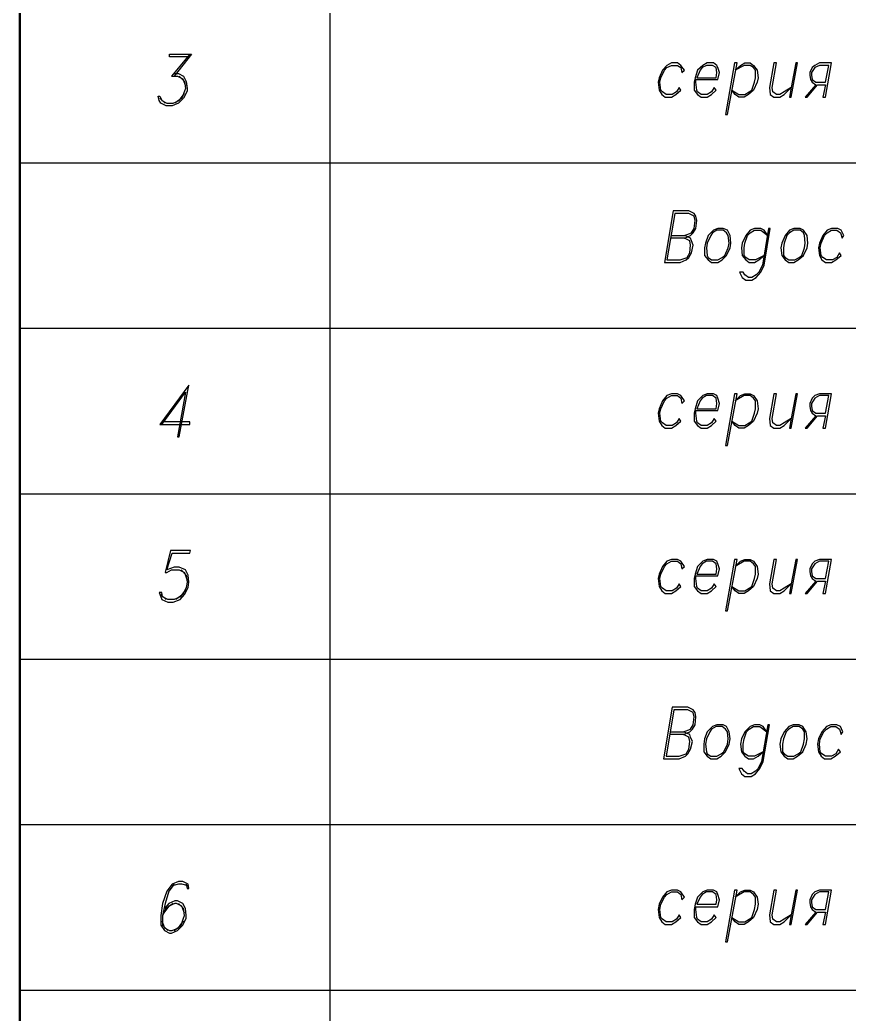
# Model space of a CAD drawing. Header units: millimetres. Extents: x 4241 to 6572, y 870 to 1291.
# Drawn here: x 5693.63 to 5733.72, y 1080.36 to 1128.44 of the extents above; entities that cross this region are included whole.
import ezdxf

# ---------------------------------------------------------------- set-up
doc = ezdxf.new("R2010")
doc.units = ezdxf.units.MM
doc.layers.add('PDF _0', color=7, linetype='Continuous')

msp = doc.modelspace()

# ---------------------------------------------------------------- linework, layer by layer
at = {"layer": 'PDF _0', "lineweight": 50}
msp.add_lwpolyline([(5883.6259, 977.5531), (5693.6273, 977.5531), (5693.6273, 1176.5266), (5883.6259, 1176.5266)], close=True, dxfattribs=at)
at = {"layer": 'PDF _0', "lineweight": 30}
for points in [[(5708.6139, 1176.5266), (5708.6139, 977.5531)], [(5693.6273, 1121.5337), (5883.6259, 1121.5337)], [(5693.6273, 1113.5324), (5883.6259, 1113.5324)], [(5693.6273, 1105.5312), (5883.6259, 1105.5312)], [(5693.6273, 1097.5299), (5883.6259, 1097.5299)], [(5693.6273, 1089.5286), (5883.6259, 1089.5286)], [(5693.6273, 1081.5273), (5883.6259, 1081.5273)]]:
    msp.add_lwpolyline(points, dxfattribs=at)
at = {"layer": 'PDF _0', "lineweight": 25}
for points in [[(5701.798, 1126.6562), (5700.8666, 1126.6562), (5700.8666, 1126.7832), (5701.925, 1126.7832), (5701.0783, 1125.7249)], [(5701.8403, 1126.7832), (5700.9513, 1125.7249), (5701.2476, 1125.7249), (5701.5016, 1125.5979), (5701.6286, 1125.2592)], [(5701.0783, 1125.8519), (5701.2899, 1125.8519), (5701.544, 1125.7249), (5701.671, 1125.4709), (5701.7133, 1125.1322), (5701.7133, 1125.0052), (5701.544, 1124.6665), (5701.2899, 1124.4125), (5700.9936, 1124.2855), (5700.6973, 1124.2855), (5700.4432, 1124.4125), (5700.3586, 1124.5395), (5700.3162, 1124.7512), (5700.4009, 1124.7512), (5700.4856, 1124.5395), (5700.7396, 1124.4125), (5701.0359, 1124.4125), (5701.3323, 1124.5395), (5701.5863, 1124.8782)], [(5701.3323, 1125.7249), (5701.5863, 1125.4709), (5701.6286, 1125.1322), (5701.5863, 1125.0052), (5701.4593, 1124.6665), (5701.1206, 1124.4125)], [(5700.6549, 1124.4125), (5700.4009, 1124.6665)], [(5725.7595, 1117.8929), (5726.0558, 1118.0199), (5726.1828, 1118.1469), (5726.3098, 1118.3586), (5726.3521, 1118.7396), (5726.3098, 1118.9513), (5726.2251, 1119.0783), (5725.9711, 1119.2053), (5725.2091, 1119.2053), (5724.7858, 1116.7076), (5725.5478, 1116.7076), (5725.8441, 1116.8346), (5725.9711, 1116.9616), (5726.0981, 1117.1732), (5726.1828, 1117.5543), (5726.0981, 1117.7659), (5726.0558, 1117.8929), (5725.7595, 1118.0199)], [(5725.1244, 1118.0199), (5725.7595, 1118.0199), (5726.0981, 1118.1469), (5726.2251, 1118.3586), (5726.2675, 1118.7396), (5726.2251, 1118.9513), (5725.9711, 1119.0783), (5725.2938, 1119.0783), (5724.9128, 1116.8346), (5725.5478, 1116.8346), (5725.8865, 1116.9616), (5726.0135, 1117.1732), (5726.0558, 1117.5543), (5726.0135, 1117.7659), (5725.7595, 1117.8929), (5725.0821, 1117.8929)], [(5700.4856, 1108.8756), (5701.6286, 1110.442), (5701.2476, 1108.2829), (5701.3323, 1108.2829), (5701.798, 1110.7807), (5700.4009, 1108.8756), (5701.8403, 1108.8756), (5701.8403, 1109.0026), (5700.5279, 1109.0026)], [(5701.6286, 1100.8743), (5701.3746, 1100.5357), (5701.0783, 1100.4087), (5700.7819, 1100.4087), (5700.5279, 1100.5357), (5700.4856, 1100.7473), (5700.3586, 1100.7473), (5700.4432, 1100.5357), (5700.4856, 1100.4087), (5700.7819, 1100.2817), (5701.0359, 1100.2817), (5701.3746, 1100.4087), (5701.5863, 1100.6627), (5701.7556, 1101.0013), (5701.798, 1101.2554), (5701.7556, 1101.594), (5701.6286, 1101.848), (5701.3323, 1101.975), (5701.0783, 1101.975), (5700.7396, 1101.848), (5700.9936, 1102.6524), (5701.8403, 1102.6524), (5701.8826, 1102.7794), (5700.9089, 1102.7794), (5700.6549, 1101.721), (5700.7396, 1101.721), (5700.9513, 1101.848), (5701.3323, 1101.848), (5701.5863, 1101.721), (5701.7133, 1101.34)], [(5701.4169, 1101.848), (5701.671, 1101.594), (5701.7133, 1101.2554), (5701.671, 1101.0013), (5701.5016, 1100.6627), (5701.1629, 1100.4087)], [(5700.6973, 1100.4087), (5700.4432, 1100.6627)], [(5725.7171, 1093.8891), (5726.0135, 1094.0161), (5726.1405, 1094.1431), (5726.2675, 1094.3548), (5726.3098, 1094.7358), (5726.2675, 1094.9475), (5726.1828, 1095.0745), (5725.9288, 1095.2015), (5725.1668, 1095.2015), (5724.7434, 1092.7037), (5725.5054, 1092.7037), (5725.8018, 1092.8307), (5725.9288, 1092.9577), (5726.0558, 1093.1694), (5726.1405, 1093.5504), (5726.0558, 1093.7621), (5726.0135, 1093.8891), (5725.7171, 1094.0161)], [(5725.0821, 1094.0161), (5725.7171, 1094.0161), (5726.0558, 1094.1431), (5726.1828, 1094.3548), (5726.2251, 1094.7358), (5726.1828, 1094.9475), (5725.9288, 1095.0745), (5725.2514, 1095.0745), (5724.8704, 1092.8307), (5725.5054, 1092.8307), (5725.8441, 1092.9577), (5725.9711, 1093.1694), (5726.0135, 1093.5504), (5725.9711, 1093.7621), (5725.7171, 1093.8891), (5725.0398, 1093.8891)], [(5701.671, 1086.6498), (5701.7133, 1086.4382), (5701.798, 1086.4382), (5701.7556, 1086.6498), (5701.5016, 1086.7769), (5701.2899, 1086.7769), (5700.9936, 1086.6498), (5700.7396, 1086.3112), (5700.5279, 1085.7185), (5700.4432, 1085.1258), (5700.4432, 1084.6601), (5700.6126, 1084.4061), (5700.8666, 1084.2791), (5700.9513, 1084.2791), (5701.2476, 1084.4061), (5701.5016, 1084.6601), (5701.671, 1084.9988), (5701.671, 1085.1258), (5701.6286, 1085.4645), (5701.5016, 1085.7185), (5701.2476, 1085.8455), (5701.1206, 1085.8455), (5700.8243, 1085.7185), (5700.6126, 1085.4645)], [(5701.0783, 1086.6498), (5700.8243, 1086.3112), (5700.6549, 1085.7185), (5700.5279, 1085.1258), (5700.5279, 1084.6601), (5700.7819, 1084.4061)], [(5701.7556, 1086.5652), (5701.4593, 1086.6498), (5701.2899, 1086.6498), (5700.9936, 1086.5652)], [(5701.0359, 1085.7185), (5700.6973, 1085.4645), (5700.5279, 1085.1258)], [(5701.5863, 1085.2528), (5701.4593, 1085.5915), (5701.2053, 1085.7185), (5701.1206, 1085.7185), (5700.8243, 1085.5915), (5700.5703, 1085.2528)], [(5701.0783, 1084.4061), (5701.4169, 1084.6601), (5701.544, 1084.9988), (5701.5863, 1085.1258), (5701.544, 1085.4645), (5701.2899, 1085.7185)], [(5700.4856, 1084.8718), (5700.6126, 1084.5331), (5700.8666, 1084.4061), (5700.9936, 1084.4061), (5701.2899, 1084.5331), (5701.544, 1084.8718)]]:
    msp.add_lwpolyline(points, dxfattribs=at)
for points in [[(5725.5901, 1125.0475), (5725.5054, 1125.1745), (5725.3784, 1124.9628), (5725.1668, 1124.8358), (5724.8704, 1124.8358), (5724.7011, 1124.9628), (5724.6164, 1125.0475), (5724.5741, 1125.4285), (5724.6164, 1125.6402), (5724.7858, 1126.0212), (5724.9128, 1126.1482), (5725.1244, 1126.2329), (5725.4208, 1126.2329), (5725.5901, 1126.1482), (5725.6325, 1125.8942), (5725.7595, 1126.0212), (5725.5901, 1126.2329), (5725.4208, 1126.3599), (5725.1244, 1126.3599), (5724.9128, 1126.2329), (5724.7011, 1126.0212), (5724.5317, 1125.6402), (5724.4894, 1125.4285), (5724.5317, 1125.0475), (5724.6588, 1124.8358), (5724.8281, 1124.7088), (5725.1244, 1124.7088), (5725.3361, 1124.8358)], [(5726.3098, 1125.5555), (5727.3682, 1125.5555), (5727.4528, 1125.8942), (5727.3682, 1126.1482), (5727.3258, 1126.2329), (5727.1565, 1126.3599), (5726.8602, 1126.3599), (5726.6485, 1126.2329), (5726.3945, 1126.0212), (5726.2675, 1125.6402), (5726.2251, 1125.4285), (5726.2251, 1125.0475), (5726.3945, 1124.8358), (5726.5638, 1124.7088), (5726.8602, 1124.7088), (5727.0718, 1124.8358), (5727.2835, 1125.0475), (5727.1988, 1125.1745), (5727.0718, 1124.9628), (5726.8602, 1124.8358), (5726.5638, 1124.8358), (5726.3945, 1124.9628), (5726.3521, 1125.0475), (5726.3098, 1125.4285)], [(5727.2835, 1125.6402), (5727.3258, 1125.8942), (5727.2835, 1126.1482), (5727.1142, 1126.2329), (5726.8178, 1126.2329), (5726.6062, 1126.1482), (5726.5215, 1126.0212), (5726.3521, 1125.6402)], [(5727.8339, 1123.8621), (5728.2995, 1126.3599), (5728.1725, 1126.3599), (5727.7492, 1123.8621)], [(5728.0455, 1125.0475), (5728.3842, 1124.8358), (5728.6806, 1124.8358), (5728.8922, 1124.9628), (5729.0192, 1125.0475), (5729.1462, 1125.4285), (5729.1886, 1125.6402), (5729.1886, 1126.0212), (5729.1039, 1126.1482), (5728.9346, 1126.2329), (5728.6382, 1126.2329), (5728.2149, 1126.0212), (5728.4689, 1126.2329), (5728.6806, 1126.3599), (5728.9346, 1126.3599), (5729.1039, 1126.2329), (5729.2732, 1126.0212), (5729.3156, 1125.6402), (5729.2732, 1125.4285), (5729.1039, 1125.0475), (5728.8499, 1124.8358), (5728.6382, 1124.7088), (5728.3842, 1124.7088), (5728.2149, 1124.8358)], [(5730.9243, 1125.1745), (5730.5856, 1124.9628), (5730.374, 1124.8358), (5730.2046, 1124.8358), (5730.0353, 1124.9628), (5729.9929, 1125.1745), (5730.2046, 1126.3599), (5730.0776, 1126.3599), (5729.8659, 1125.1745), (5729.9083, 1124.8358), (5730.0776, 1124.7088), (5730.374, 1124.7088), (5730.5856, 1124.8358), (5730.9243, 1125.1745), (5730.8396, 1124.7088), (5730.9243, 1124.7088), (5731.2206, 1126.3599), (5731.136, 1126.3599)], [(5732.1943, 1125.3015), (5732.5754, 1125.3015), (5732.4484, 1124.7088), (5732.5754, 1124.7088), (5732.8717, 1126.3599), (5732.279, 1126.3599), (5732.0673, 1126.2329), (5731.9403, 1126.1482), (5731.8133, 1125.8942), (5731.8133, 1125.7672), (5731.8557, 1125.5555), (5731.9403, 1125.4285), (5732.1097, 1125.3015), (5731.6017, 1124.7088), (5731.6863, 1124.7088)], [(5732.5754, 1125.4285), (5732.7447, 1126.2329), (5732.279, 1126.2329), (5732.0673, 1126.1482), (5731.898, 1125.8942), (5731.898, 1125.7672), (5731.9403, 1125.5555), (5732.1097, 1125.4285)], [(5727.3682, 1118.3586), (5727.1565, 1118.2739), (5726.9025, 1118.0199), (5726.7755, 1117.6389), (5726.7332, 1117.4272), (5726.7332, 1117.0462), (5726.9025, 1116.8346), (5727.0718, 1116.7076), (5727.3682, 1116.7076), (5727.5799, 1116.8346), (5727.7915, 1117.0462), (5727.9609, 1117.4272), (5728.0032, 1117.6389), (5727.9609, 1118.0199), (5727.8339, 1118.2739), (5727.6222, 1118.3586)], [(5727.3258, 1118.2739), (5727.1142, 1118.1469), (5727.0295, 1118.0199), (5726.8602, 1117.6389), (5726.8178, 1117.4272), (5726.8602, 1117.0462), (5726.9025, 1116.9616), (5727.0718, 1116.8346), (5727.3682, 1116.8346), (5727.5799, 1116.9616), (5727.7069, 1117.0462), (5727.8762, 1117.4272), (5727.9185, 1117.6389), (5727.8762, 1118.0199), (5727.7915, 1118.1469), (5727.6222, 1118.2739)], [(5728.4265, 1116.2419), (5728.5536, 1115.9879), (5728.7229, 1115.8609), (5729.0192, 1115.8609), (5729.2309, 1115.9879), (5729.4426, 1116.2419), (5729.6119, 1116.5806), (5729.9083, 1118.3586), (5729.8236, 1118.3586), (5729.5273, 1116.5806), (5729.3579, 1116.2419), (5729.2309, 1116.1149), (5729.0192, 1115.9879), (5728.8499, 1115.9879), (5728.6806, 1116.1149), (5728.5959, 1116.2419)], [(5729.6119, 1117.0462), (5729.1886, 1116.8346), (5728.8922, 1116.8346), (5728.7229, 1116.9616), (5728.6382, 1117.0462), (5728.6382, 1117.4272), (5728.6806, 1117.6389), (5728.8076, 1118.0199), (5728.9346, 1118.1469), (5729.1462, 1118.2739), (5729.4426, 1118.2739), (5729.7813, 1118.0199), (5729.6119, 1118.2739), (5729.4426, 1118.3586), (5729.1462, 1118.3586), (5728.9346, 1118.2739), (5728.7229, 1118.0199), (5728.5536, 1117.6389), (5728.5112, 1117.4272), (5728.5536, 1117.0462), (5728.7229, 1116.8346), (5728.8922, 1116.7076), (5729.1462, 1116.7076), (5729.3579, 1116.8346)], [(5731.0513, 1118.3586), (5730.8396, 1118.2739), (5730.628, 1118.0199), (5730.4586, 1117.6389), (5730.4163, 1117.4272), (5730.4586, 1117.0462), (5730.628, 1116.8346), (5730.7973, 1116.7076), (5731.0513, 1116.7076), (5731.263, 1116.8346), (5731.517, 1117.0462), (5731.6863, 1117.4272), (5731.7287, 1117.6389), (5731.6863, 1118.0199), (5731.517, 1118.2739), (5731.3477, 1118.3586)], [(5731.0513, 1118.2739), (5730.8396, 1118.1469), (5730.7126, 1118.0199), (5730.5856, 1117.6389), (5730.5433, 1117.4272), (5730.5433, 1117.0462), (5730.628, 1116.9616), (5730.7973, 1116.8346), (5731.0936, 1116.8346), (5731.3053, 1116.9616), (5731.4323, 1117.0462), (5731.5593, 1117.4272), (5731.6017, 1117.6389), (5731.5593, 1118.0199), (5731.517, 1118.1469), (5731.3477, 1118.2739)], [(5733.3374, 1117.0462), (5733.2527, 1117.1732), (5733.1257, 1116.9616), (5732.914, 1116.8346), (5732.6177, 1116.8346), (5732.4484, 1116.9616), (5732.3637, 1117.0462), (5732.3214, 1117.4272), (5732.3637, 1117.6389), (5732.533, 1118.0199), (5732.66, 1118.1469), (5732.8717, 1118.2739), (5733.1257, 1118.2739), (5733.2951, 1118.1469), (5733.3797, 1117.8929), (5733.4644, 1118.0199), (5733.3374, 1118.2739), (5733.168, 1118.3586), (5732.8717, 1118.3586), (5732.66, 1118.2739), (5732.4484, 1118.0199), (5732.279, 1117.6389), (5732.2367, 1117.4272), (5732.279, 1117.0462), (5732.406, 1116.8346), (5732.5754, 1116.7076), (5732.8717, 1116.7076), (5733.0834, 1116.8346)], [(5725.5901, 1109.045), (5725.5054, 1109.172), (5725.3784, 1108.9603), (5725.1668, 1108.8333), (5724.8704, 1108.8333), (5724.7011, 1108.9603), (5724.6164, 1109.045), (5724.5741, 1109.426), (5724.6164, 1109.6376), (5724.7858, 1110.0187), (5724.9128, 1110.1457), (5725.1244, 1110.2727), (5725.4208, 1110.2727), (5725.5901, 1110.1457), (5725.6325, 1109.8917), (5725.7595, 1110.0187), (5725.5901, 1110.2727), (5725.4208, 1110.3573), (5725.1244, 1110.3573), (5724.9128, 1110.2727), (5724.7011, 1110.0187), (5724.5317, 1109.6376), (5724.4894, 1109.426), (5724.5317, 1109.045), (5724.6588, 1108.8333), (5724.8281, 1108.7063), (5725.1244, 1108.7063), (5725.3361, 1108.8333)], [(5726.3098, 1109.553), (5727.3682, 1109.553), (5727.4528, 1109.8917), (5727.3682, 1110.1457), (5727.3258, 1110.2727), (5727.1565, 1110.3573), (5726.8602, 1110.3573), (5726.6485, 1110.2727), (5726.3945, 1110.0187), (5726.2675, 1109.6376), (5726.2251, 1109.426), (5726.2251, 1109.045), (5726.3945, 1108.8333), (5726.5638, 1108.7063), (5726.8602, 1108.7063), (5727.0718, 1108.8333), (5727.2835, 1109.045), (5727.1988, 1109.172), (5727.0718, 1108.9603), (5726.8602, 1108.8333), (5726.5638, 1108.8333), (5726.3945, 1108.9603), (5726.3521, 1109.045), (5726.3098, 1109.426)], [(5727.2835, 1109.6376), (5727.3258, 1109.8917), (5727.2835, 1110.1457), (5727.1142, 1110.2727), (5726.8178, 1110.2727), (5726.6062, 1110.1457), (5726.5215, 1110.0187), (5726.3521, 1109.6376)], [(5727.8339, 1107.8596), (5728.2995, 1110.3573), (5728.1725, 1110.3573), (5727.7492, 1107.8596)], [(5728.0455, 1109.045), (5728.3842, 1108.8333), (5728.6806, 1108.8333), (5728.8922, 1108.9603), (5729.0192, 1109.045), (5729.1462, 1109.426), (5729.1886, 1109.6376), (5729.1886, 1110.0187), (5729.1039, 1110.1457), (5728.9346, 1110.2727), (5728.6382, 1110.2727), (5728.2149, 1110.0187), (5728.4689, 1110.2727), (5728.6806, 1110.3573), (5728.9346, 1110.3573), (5729.1039, 1110.2727), (5729.2732, 1110.0187), (5729.3156, 1109.6376), (5729.2732, 1109.426), (5729.1039, 1109.045), (5728.8499, 1108.8333), (5728.6382, 1108.7063), (5728.3842, 1108.7063), (5728.2149, 1108.8333)], [(5730.9243, 1109.172), (5730.5856, 1108.9603), (5730.374, 1108.8333), (5730.2046, 1108.8333), (5730.0353, 1108.9603), (5729.9929, 1109.172), (5730.2046, 1110.3573), (5730.0776, 1110.3573), (5729.8659, 1109.172), (5729.9083, 1108.8333), (5730.0776, 1108.7063), (5730.374, 1108.7063), (5730.5856, 1108.8333), (5730.9243, 1109.172), (5730.8396, 1108.7063), (5730.9243, 1108.7063), (5731.2206, 1110.3573), (5731.136, 1110.3573)], [(5732.1943, 1109.299), (5732.5754, 1109.299), (5732.4484, 1108.7063), (5732.5754, 1108.7063), (5732.8717, 1110.3573), (5732.279, 1110.3573), (5732.0673, 1110.2727), (5731.9403, 1110.1457), (5731.8133, 1109.8917), (5731.8133, 1109.7646), (5731.8557, 1109.553), (5731.9403, 1109.426), (5732.1097, 1109.299), (5731.6017, 1108.7063), (5731.6863, 1108.7063)], [(5732.5754, 1109.426), (5732.7447, 1110.2727), (5732.279, 1110.2727), (5732.0673, 1110.1457), (5731.898, 1109.8917), (5731.898, 1109.7646), (5731.9403, 1109.553), (5732.1097, 1109.426)], [(5725.5901, 1101.0437), (5725.5054, 1101.1707), (5725.3784, 1100.959), (5725.1668, 1100.832), (5724.8704, 1100.832), (5724.7011, 1100.959), (5724.6164, 1101.0437), (5724.5741, 1101.4247), (5724.6164, 1101.6364), (5724.7858, 1102.0174), (5724.9128, 1102.1444), (5725.1244, 1102.2714), (5725.4208, 1102.2714), (5725.5901, 1102.1444), (5725.6325, 1101.8904), (5725.7595, 1102.0174), (5725.5901, 1102.2714), (5725.4208, 1102.3561), (5725.1244, 1102.3561), (5724.9128, 1102.2714), (5724.7011, 1102.0174), (5724.5317, 1101.6364), (5724.4894, 1101.4247), (5724.5317, 1101.0437), (5724.6588, 1100.832), (5724.8281, 1100.705), (5725.1244, 1100.705), (5725.3361, 1100.832)], [(5726.3098, 1101.5517), (5727.3682, 1101.5517), (5727.4528, 1101.8904), (5727.3682, 1102.1444), (5727.3258, 1102.2714), (5727.1565, 1102.3561), (5726.8602, 1102.3561), (5726.6485, 1102.2714), (5726.3945, 1102.0174), (5726.2675, 1101.6364), (5726.2251, 1101.4247), (5726.2251, 1101.0437), (5726.3945, 1100.832), (5726.5638, 1100.705), (5726.8602, 1100.705), (5727.0718, 1100.832), (5727.2835, 1101.0437), (5727.1988, 1101.1707), (5727.0718, 1100.959), (5726.8602, 1100.832), (5726.5638, 1100.832), (5726.3945, 1100.959), (5726.3521, 1101.0437), (5726.3098, 1101.4247)], [(5727.2835, 1101.6364), (5727.3258, 1101.8904), (5727.2835, 1102.1444), (5727.1142, 1102.2714), (5726.8178, 1102.2714), (5726.6062, 1102.1444), (5726.5215, 1102.0174), (5726.3521, 1101.6364)], [(5727.8339, 1099.8583), (5728.2995, 1102.3561), (5728.1725, 1102.3561), (5727.7492, 1099.8583)], [(5728.0455, 1101.0437), (5728.3842, 1100.832), (5728.6806, 1100.832), (5728.8922, 1100.959), (5729.0192, 1101.0437), (5729.1462, 1101.4247), (5729.1886, 1101.6364), (5729.1886, 1102.0174), (5729.1039, 1102.1444), (5728.9346, 1102.2714), (5728.6382, 1102.2714), (5728.2149, 1102.0174), (5728.4689, 1102.2714), (5728.6806, 1102.3561), (5728.9346, 1102.3561), (5729.1039, 1102.2714), (5729.2732, 1102.0174), (5729.3156, 1101.6364), (5729.2732, 1101.4247), (5729.1039, 1101.0437), (5728.8499, 1100.832), (5728.6382, 1100.705), (5728.3842, 1100.705), (5728.2149, 1100.832)], [(5730.9243, 1101.1707), (5730.5856, 1100.959), (5730.374, 1100.832), (5730.2046, 1100.832), (5730.0353, 1100.959), (5729.9929, 1101.1707), (5730.2046, 1102.3561), (5730.0776, 1102.3561), (5729.8659, 1101.1707), (5729.9083, 1100.832), (5730.0776, 1100.705), (5730.374, 1100.705), (5730.5856, 1100.832), (5730.9243, 1101.1707), (5730.8396, 1100.705), (5730.9243, 1100.705), (5731.2206, 1102.3561), (5731.136, 1102.3561)], [(5732.1943, 1101.2977), (5732.5754, 1101.2977), (5732.4484, 1100.705), (5732.5754, 1100.705), (5732.8717, 1102.3561), (5732.279, 1102.3561), (5732.0673, 1102.2714), (5731.9403, 1102.1444), (5731.8133, 1101.8904), (5731.8133, 1101.7634), (5731.8557, 1101.5517), (5731.9403, 1101.4247), (5732.1097, 1101.2977), (5731.6017, 1100.705), (5731.6863, 1100.705)], [(5732.5754, 1101.4247), (5732.7447, 1102.2714), (5732.279, 1102.2714), (5732.0673, 1102.1444), (5731.898, 1101.8904), (5731.898, 1101.7634), (5731.9403, 1101.5517), (5732.1097, 1101.4247)], [(5727.3258, 1094.3548), (5727.1142, 1094.2701), (5726.8602, 1094.0161), (5726.7332, 1093.6774), (5726.6908, 1093.4234), (5726.6908, 1093.0424), (5726.8602, 1092.8307), (5727.0295, 1092.7037), (5727.3258, 1092.7037), (5727.5375, 1092.8307), (5727.7492, 1093.0424), (5727.9185, 1093.4234), (5727.9609, 1093.6774), (5727.9185, 1094.0161), (5727.7915, 1094.2701), (5727.6222, 1094.3548)], [(5728.3842, 1092.238), (5728.5112, 1091.984), (5728.6806, 1091.857), (5728.9769, 1091.857), (5729.1886, 1091.984), (5729.4003, 1092.238), (5729.5696, 1092.5767), (5729.8659, 1094.3548), (5729.7813, 1094.3548), (5729.4849, 1092.5767), (5729.3156, 1092.238), (5729.1886, 1092.111), (5728.9769, 1091.984), (5728.8076, 1091.984), (5728.6382, 1092.111), (5728.5536, 1092.238)], [(5729.5696, 1093.0424), (5729.1462, 1092.8307), (5728.8499, 1092.8307), (5728.6806, 1092.9577), (5728.5959, 1093.0424), (5728.5959, 1093.4234), (5728.6382, 1093.6774), (5728.7652, 1094.0161), (5728.8922, 1094.1431), (5729.1039, 1094.2701), (5729.4003, 1094.2701), (5729.7389, 1094.0161), (5729.5696, 1094.2701), (5729.4003, 1094.3548), (5729.1462, 1094.3548), (5728.9346, 1094.2701), (5728.6806, 1094.0161), (5728.5112, 1093.6774), (5728.4689, 1093.4234), (5728.5112, 1093.0424), (5728.6806, 1092.8307), (5728.8499, 1092.7037), (5729.1039, 1092.7037), (5729.3156, 1092.8307)], [(5731.009, 1094.3548), (5730.7973, 1094.2701), (5730.5856, 1094.0161), (5730.4163, 1093.6774), (5730.374, 1093.4234), (5730.4163, 1093.0424), (5730.5856, 1092.8307), (5730.755, 1092.7037), (5731.009, 1092.7037), (5731.2206, 1092.8307), (5731.4747, 1093.0424), (5731.644, 1093.4234), (5731.6863, 1093.6774), (5731.644, 1094.0161), (5731.4747, 1094.2701), (5731.3053, 1094.3548)], [(5733.2951, 1093.0424), (5733.2104, 1093.1694), (5733.0834, 1092.9577), (5732.8717, 1092.8307), (5732.5754, 1092.8307), (5732.406, 1092.9577), (5732.3214, 1093.0424), (5732.279, 1093.4234), (5732.3214, 1093.6774), (5732.4907, 1094.0161), (5732.6177, 1094.1431), (5732.8294, 1094.2701), (5733.0834, 1094.2701), (5733.2527, 1094.1431), (5733.3374, 1093.8891), (5733.4221, 1094.0161), (5733.2951, 1094.2701), (5733.1257, 1094.3548), (5732.8294, 1094.3548), (5732.6177, 1094.2701), (5732.406, 1094.0161), (5732.2367, 1093.6774), (5732.1943, 1093.4234), (5732.2367, 1093.0424), (5732.3637, 1092.8307), (5732.533, 1092.7037), (5732.8294, 1092.7037), (5733.041, 1092.8307)], [(5727.2835, 1094.2701), (5727.0718, 1094.1431), (5726.9872, 1094.0161), (5726.8178, 1093.6774), (5726.7755, 1093.4234), (5726.8178, 1093.0424), (5726.8602, 1092.9577), (5727.0295, 1092.8307), (5727.3258, 1092.8307), (5727.5375, 1092.9577), (5727.6645, 1093.0424), (5727.8339, 1093.4234), (5727.8762, 1093.6774), (5727.8339, 1094.0161), (5727.7492, 1094.1431), (5727.5799, 1094.2701)], [(5731.009, 1094.2701), (5730.7973, 1094.1431), (5730.6703, 1094.0161), (5730.5433, 1093.6774), (5730.501, 1093.4234), (5730.501, 1093.0424), (5730.5856, 1092.9577), (5730.755, 1092.8307), (5731.0513, 1092.8307), (5731.263, 1092.9577), (5731.39, 1093.0424), (5731.517, 1093.4234), (5731.5593, 1093.6774), (5731.5593, 1094.0161), (5731.4747, 1094.1431), (5731.3053, 1094.2701)], [(5725.5901, 1085.0411), (5725.5054, 1085.1681), (5725.3784, 1084.9565), (5725.1668, 1084.8295), (5724.8704, 1084.8295), (5724.7011, 1084.9565), (5724.6164, 1085.0411), (5724.5741, 1085.4221), (5724.6164, 1085.6761), (5724.7858, 1086.0148), (5724.9128, 1086.1418), (5725.1244, 1086.2688), (5725.4208, 1086.2688), (5725.5901, 1086.1418), (5725.6325, 1085.8878), (5725.7595, 1086.0148), (5725.5901, 1086.2688), (5725.4208, 1086.3535), (5725.1244, 1086.3535), (5724.9128, 1086.2688), (5724.7011, 1086.0148), (5724.5317, 1085.6761), (5724.4894, 1085.4221), (5724.5317, 1085.0411), (5724.6588, 1084.8295), (5724.8281, 1084.7024), (5725.1244, 1084.7024), (5725.3361, 1084.8295)], [(5726.3098, 1085.5491), (5727.3682, 1085.5491), (5727.4528, 1085.8878), (5727.3682, 1086.1418), (5727.3258, 1086.2688), (5727.1565, 1086.3535), (5726.8602, 1086.3535), (5726.6485, 1086.2688), (5726.3945, 1086.0148), (5726.2675, 1085.6761), (5726.2251, 1085.4221), (5726.2251, 1085.0411), (5726.3945, 1084.8295), (5726.5638, 1084.7024), (5726.8602, 1084.7024), (5727.0718, 1084.8295), (5727.2835, 1085.0411), (5727.1988, 1085.1681), (5727.0718, 1084.9565), (5726.8602, 1084.8295), (5726.5638, 1084.8295), (5726.3945, 1084.9565), (5726.3521, 1085.0411), (5726.3098, 1085.4221)], [(5727.2835, 1085.6761), (5727.3258, 1085.8878), (5727.2835, 1086.1418), (5727.1142, 1086.2688), (5726.8178, 1086.2688), (5726.6062, 1086.1418), (5726.5215, 1086.0148), (5726.3521, 1085.6761)], [(5727.8339, 1083.8558), (5728.2995, 1086.3535), (5728.1725, 1086.3535), (5727.7492, 1083.8558)], [(5728.0455, 1085.0411), (5728.3842, 1084.8295), (5728.6806, 1084.8295), (5728.8922, 1084.9565), (5729.0192, 1085.0411), (5729.1462, 1085.4221), (5729.1886, 1085.6761), (5729.1886, 1086.0148), (5729.1039, 1086.1418), (5728.9346, 1086.2688), (5728.6382, 1086.2688), (5728.2149, 1086.0148), (5728.4689, 1086.2688), (5728.6806, 1086.3535), (5728.9346, 1086.3535), (5729.1039, 1086.2688), (5729.2732, 1086.0148), (5729.3156, 1085.6761), (5729.2732, 1085.4221), (5729.1039, 1085.0411), (5728.8499, 1084.8295), (5728.6382, 1084.7024), (5728.3842, 1084.7024), (5728.2149, 1084.8295)], [(5730.9243, 1085.1681), (5730.5856, 1084.9565), (5730.374, 1084.8295), (5730.2046, 1084.8295), (5730.0353, 1084.9565), (5729.9929, 1085.1681), (5730.2046, 1086.3535), (5730.0776, 1086.3535), (5729.8659, 1085.1681), (5729.9083, 1084.8295), (5730.0776, 1084.7024), (5730.374, 1084.7024), (5730.5856, 1084.8295), (5730.9243, 1085.1681), (5730.8396, 1084.7024), (5730.9243, 1084.7024), (5731.2206, 1086.3535), (5731.136, 1086.3535)], [(5732.1943, 1085.2951), (5732.5754, 1085.2951), (5732.4484, 1084.7024), (5732.5754, 1084.7024), (5732.8717, 1086.3535), (5732.279, 1086.3535), (5732.0673, 1086.2688), (5731.9403, 1086.1418), (5731.8133, 1085.8878), (5731.8133, 1085.7608), (5731.8557, 1085.5491), (5731.9403, 1085.4221), (5732.1097, 1085.2951), (5731.6017, 1084.7024), (5731.6863, 1084.7024)], [(5732.5754, 1085.4221), (5732.7447, 1086.2688), (5732.279, 1086.2688), (5732.0673, 1086.1418), (5731.898, 1085.8878), (5731.898, 1085.7608), (5731.9403, 1085.5491), (5732.1097, 1085.4221)]]:
    msp.add_lwpolyline(points, close=True, dxfattribs=at)

doc.saveas('drawing.dxf')
